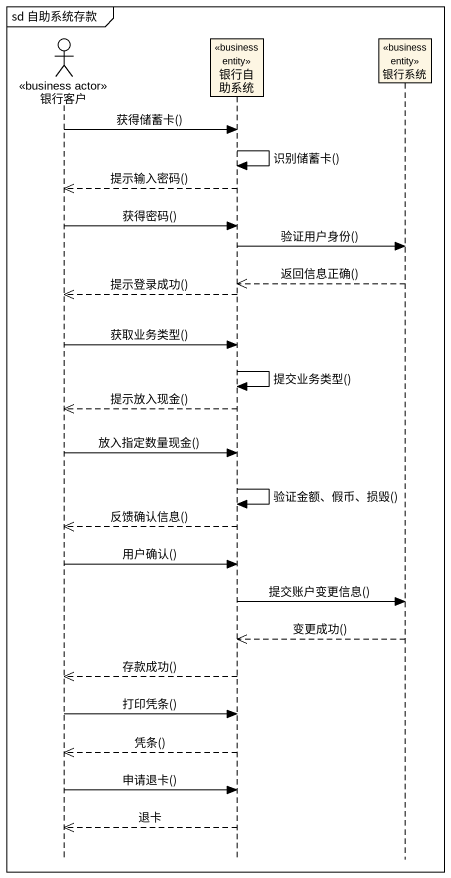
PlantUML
@startuml
mainframe sd 自助系统存款
hide footbox
actor 银行客户 <<business actor>>
participant 银行自助系统 <<business entity>>
participant 银行系统 <<business entity>>

银行客户 -> 银行自助系统 : 获得储蓄卡()
银行自助系统 -> 银行自助系统 : 识别储蓄卡()
银行自助系统 -->> 银行客户 : 提示输入密码()
银行客户 -> 银行自助系统 : 获得密码()
银行自助系统 -> 银行系统 : 验证用户身份()
银行系统 -->> 银行自助系统 : 返回信息正确()
银行自助系统 -->> 银行客户 : 提示登录成功()
银行客户 -> 银行自助系统 : 获取业务类型()
银行自助系统 -> 银行自助系统 : 提交业务类型()
银行自助系统 -->> 银行客户 : 提示放入现金()
银行客户 -> 银行自助系统 : 放入指定数量现金()
银行自助系统 -> 银行自助系统 : 验证金额、假币、损毁()
银行自助系统 -->> 银行客户 : 反馈确认信息()
银行客户 -> 银行自助系统 : 用户确认()
银行自助系统 -> 银行系统 : 提交账户变更信息()
银行系统 -->> 银行自助系统 : 变更成功()
银行自助系统 -->> 银行客户 : 存款成功()
银行客户 -> 银行自助系统 : 打印凭条()
银行自助系统 -->> 银行客户 : 凭条()
银行客户 -> 银行自助系统 : 申请退卡()
银行自助系统 -->> 银行客户 : 退卡
@enduml
